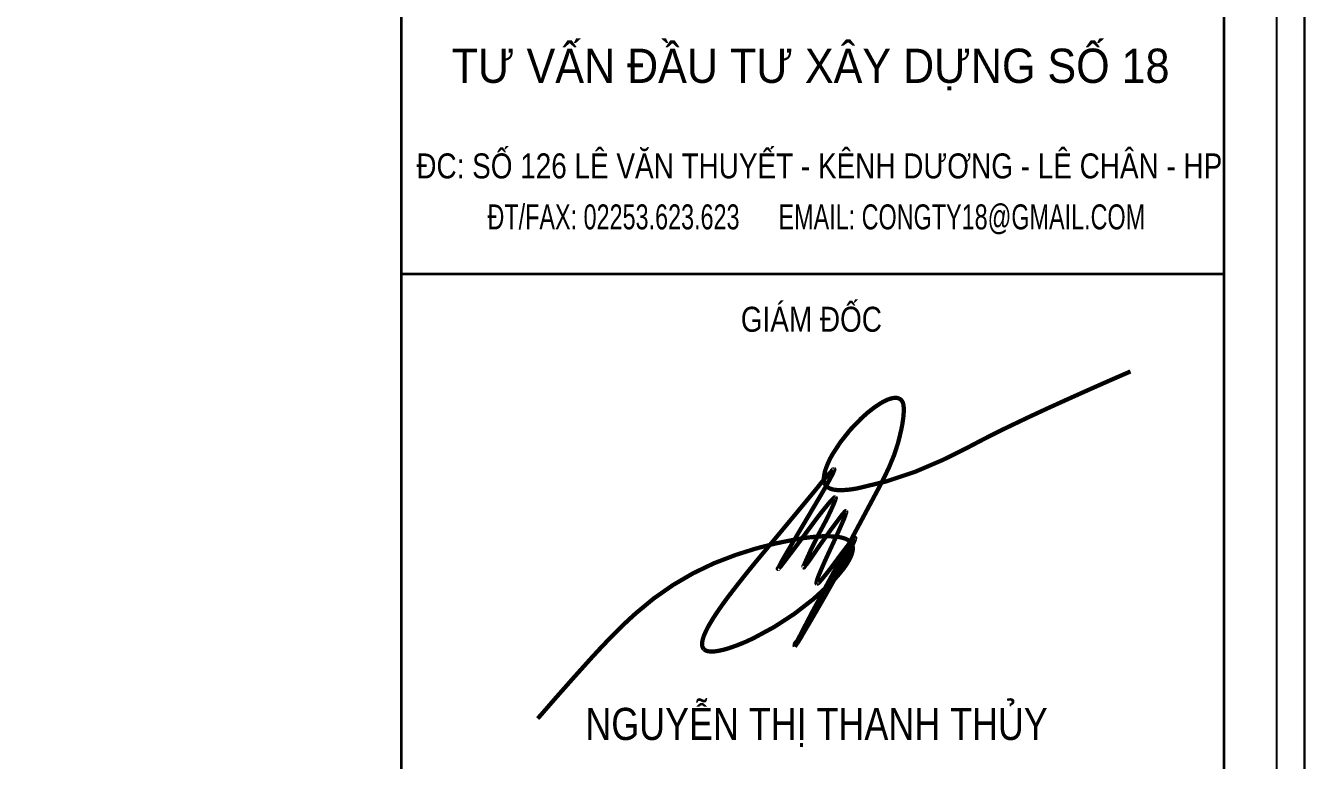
# Model space of a CAD drawing. Header units: inches. Extents: x -676 to 53517, y -16349 to 46516.
# Drawn here: x 33554 to 35036, y -7485 to -6633 of the extents above; entities that cross this region are included whole.
import ezdxf
from ezdxf.enums import TextEntityAlignment as Align

# ---------------------------------------------------------------- set-up
doc = ezdxf.new("R2010")
doc.units = ezdxf.units.IN
doc.header["$MEASUREMENT"] = 0
for name, color, linetype in [('ENTTNTHIETKE1', 2, 'Continuous'), ('KHUNGTEN', 5, 'Continuous'), ('TXT', 5, 'Continuous')]:
    doc.layers.add(name, color=color, linetype=linetype)
for name, color, linetype, lineweight in [('ISO', 153, 'Continuous', 13), ('LC Net dam 1', 30, 'Continuous', 30), ('THEP', 1, 'Continuous', 35)]:
    doc.layers.add(name, color=color, linetype=linetype, lineweight=lineweight)
doc.styles.add('style1', font='')
doc.styles.add('T2', font='', dxfattribs={"width": 0.8})
doc.styles.get('style1').set_extended_font_data('.VnAvantH')
doc.styles.get('T2').set_extended_font_data('.VnArialH')

# ---------------------------------------------------------------- blocks, each defined once
blk = doc.blocks.new('nguyen thi thanh thuy')
at = {"layer": 'ISO', "ltscale": 2, "const_width": 40}
blk.add_lwpolyline([(-2685.415614911573, -1690.129647191883, -0.006387711825327796), (-2178.13180742343, -1117.186066733804, -0.008556772323996886), (-1977.079688876169, -904.9580129476999, -0.01708654307456754), (-1769.955923066082, -707.6594192859193, -0.1020867714857203), (-833.4200797559315, -160.941065569652, -0.03983314045267379), (-269.9098513002828, -15.55995993775286, -0.02051189652895173), (-89.94627219245012, 7.949643370822741, -0.04449676375079387), (98.09850894018018, 9.247379542266572, -0.05586971998335066), (181.5764002998039, -8.19815438616206, -0.1136327092583669), (236.3986907711369, -41.54154253100933, -0.1764327857303631), (257.7745103521593, -92.26003511884119, -0.07703318635378202), (253.7095099896542, -135.0386683594261, -0.06953436479364303), (223.0035833937, -210.2993102553628, -0.0385690912841555), (166.2361785810645, -296.0265131302294, -0.0303678782569332), (56.75079252760042, -421.0794656411526, -0.08238222138480732), (-674.9659407723375, -942.1808344376477, -0.0351576739672719), (-905.3373136404989, -1034.723633579797, -0.04441047802612207), (-1025.69148063536, -1061.929973600578, -0.06694838971286224), (-1091.217255320007, -1061.780434342119, -0.1434086137412176), (-1131.991103917084, -1042.986879093471, -0.1761307612933533), (-1149.157653751055, -1006.642198730849, -0.06902399736822933), (-1148.484409164274, -973.4025026707859, -0.05988718877758245), (-1130.794457825075, -911.1391687207433, -0.03671396947064785), (-1079.213996118429, -807.3009041705373, -0.01902319565502279), (-1000.029792926565, -682.926948545828, -0.0110055392138061), (-898.0301114659233, -541.5727382226432, -0.01041990284649052), (-644.7373666038184, -222.1452989850404, 0.001355217092496474), (-75.78414498826896, 462.8039595910595, -0.03123060682789158), (69.13192476682889, 631.0376199117163, -0.1806226592220519), (82.2542784219986, 639.6935128652513, -0.6021975904721006), (83.68177215216565, 631.1680828709723, -0.05598143010997952), (56.23160969144374, 569.6770964726747, -0.0108456525414349), (-27.88819026702549, 418.3576287766045, 0.0004638814046428476), (-371.0370913073421, -160.9216700741417, 0.0232402830964437), (-439.1925006848469, -286.4639379650616, 1.627112835468642), (-436.9912147897558, -292.0763431705855, 0.04983297044156924), (-396.806350626066, -244.951028466563, 0.005495872453011003), (-91.45469757035607, 162.4703570954589, -0.01169658793718809), (25.64316924015293, 310.5538668508671, -0.05138053605919058), (81.9964410567627, 370.013661449826, -0.2885923243324203), (95.30389780931, 375.7607088691184, -0.3791063334742781), (96.5354803064547, 362.1569787674889, -0.04039432287572112), (80.06518630545179, 315.1205717171833, -0.01504291715004219), (3.833459894129192, 152.715275298222, 0.02685851943435023), (-200.3090931125626, -261.4283733145057, 0.1601727142084274), (-204.077474481106, -277.943019577353, 0.6244103099065554), (-194.7993333630438, -272.6950031027045, 0.03418824160228738), (-141.3267301818851, -204.2281905332275, -0.0153871638592885), (147.5433211834315, 199.783299718827, -0.03424496643510696), (182.5223706865509, 239.7774534692762, -0.3771714708788278), (195.2631794867775, 246.4256272056373, -0.2757426816108028), (194.8390951556939, 230.3576684304317, -0.0397052167945558), (161.7861425641895, 142.5322648590627, -0.007153819448395501), (28.69709678810614, -150.2807270411322, 0.01026931222922968), (-52.93581483035814, -335.4335201394133, 0.05920721085226087), (-80.66372458082333, -418.1763815360609, 0.4942419833753963), (-77.50365997072367, -430.8234227834582, 0.209425468193833), (-60.94513222116802, -420.7934401375023, 0.03152178926038156), (-21.61529208914726, -378.0424152531195, 0.01215117784955774), (91.59889800286328, -232.4231710515378, -0.0154116445691582), (249.4283397743566, -26.1269138243988, -0.06687741400872214), (273.5023431572481, -2.427493868031888, -1.012313483353106), (279.4143041156931, -7.665037543214567, -0.05522464445055834), (269.4221860394609, -38.07976204654915, -0.01950107877638602), (210.7782709021267, -159.367363696696, -0.008967523116585859), (2.219631521074916, -538.2614486843486, -0.005249925606387975), (-207.3326450814202, -897.9355113759193, -0.04187506417786396), (-283.9479790367041, -1017.971602489059, -0.3656950421014638), (-263.567753658499, -970.2002959128295, -0.00745899354007148), (-38.94158948051336, -543.1999073402112, 0.0008281238745071763), (491.4274282861588, 446.5664616168215, 0.01624388924532232), (597.5957984578854, 658.909516801923, 0.05880987162622174), (710.836058452478, 1008.658246351202, 0.03941309198369292), (734.1414573488146, 1174.352633909086, 0.0600035649568799), (729.9132374275796, 1241.810428823774, 0.2406458368804082), (691.735333135337, 1297.869262627453, 0.1344534825149787), (646.8129249050835, 1304.896734817023, 0.0713718938248686), (589.685708339297, 1290.693762004223, 0.0406836628021344), (523.2508296540327, 1257.882823475709, 0.05650065772282562), (335.4551332104456, 1111.655647466778, 0.07175173894040388), (64.63401457872533, 772.157534453876, 0.0457040701998433), (5.060579340584809, 641.6166042551595, 0.05857340956603672), (-11.70687277994875, 565.4595552724022, 0.1164752662122814), (-4.670936416529003, 505.1774413200983, 0.1659117462124347), (29.7634646013903, 465.9231890351293, 0.09624459231448532), (88.34806392600876, 446.4599675869467, 0.04833804333840233), (165.1452729220182, 443.0398754039124, 0.03661764179800508), (301.4872424991336, 459.7789866289895, 0.06263568094420212), (1096.849600641683, 724.3395493194257, 0.01048961300588804), (1468.923475464879, 913.2722196031937, -0.006080923740281908), (1725.272868716813, 1041.215436293714, -0.007251644751992518), (2275.080865278724, 1296.572195052006, -0.003845483321245276), (2851.881470856228, 1551.543038272408)], format="xyb", dxfattribs=at)
blk = doc.blocks.new('khung vpn')
at = {"layer": 'Defpoints'}
for p, q in [((52498.75819758818, -4195.445519303803), (52498.75819758818, -4235.275694307393)), ((52556.45964432618, -4235.275694307393), (52556.45964432618, -4195.445519303803))]:
    blk.add_line(p, q, dxfattribs=at)
at = {"layer": 'KHUNGTEN'}
blk.add_lwpolyline([(52556.24304850244, -4234.884980830777), (52502.04792260095, -4234.884980830777), (52502.04792260095, -4195.662115130224), (52556.24304850244, -4195.662115130224)], close=True, dxfattribs=at)
at = {"layer": 'THEP'}
blk.add_line((52549.44289181817, -4216.72111021527), (52555.83215303945, -4216.72111021527), dxfattribs=at)
for points in [[(52555.83215303945, -4234.474085367845), (52502.45881806394, -4234.474085367845), (52502.45881806394, -4196.073010593269), (52555.83215303945, -4196.073010593269)], [(52555.83215303945, -4196.073010593269), (52555.83215303945, -4234.474085367845), (52549.44289181817, -4234.474085367845), (52549.44289181817, -4196.073010593269)]]:
    blk.add_lwpolyline(points, close=True, dxfattribs=at)
at = {"layer": 'TXT', "linetype": 'Continuous'}
blk.add_line((52555.83215303945, -4196.073010593269), (52555.83215303945, -4234.474085367845), dxfattribs=at)
at = {"layer": 'LC Net dam 1', "xscale": 0.0008320000000000002, "yscale": 0.0008320000000000002, "zscale": 0.0008320000000000002}
blk.add_blockref('nguyen thi thanh thuy', (52552.73489591577, -4218.770500717703), dxfattribs=at)
at = {"layer": 'TXT', "linetype": 'Continuous', "style": 'T2', "width": 0.9}
blk.add_text('t\xad vÊn ®Çu t\xad x©y dùng sè 18', height=0.2661735146829865, dxfattribs=at).set_placement((52552.62071698596, -4215.09385428579), align=Align.MIDDLE)
at = {"layer": 'TXT', "linetype": 'Continuous'}
for s, height, style, width, p in [('®c: sè 126 lª v¨n thuyÕt - kªnh d\xad¬ng - lª ch©n - hp', 0.1940848544563443, 'T2', 0.8, (52552.68916620999, -4215.979650581708)), ('§T/fax: 02253.623.623      Email: Congty18@gmail.com', 0.1940848544563443, 'style1', 0.7, (52552.66567721473, -4216.375771828277)), ('nguyÔn thÞ thanh thñy', 0.2495376700152999, 'T2', 0.8, (52552.66784747568, -4220.342962820263))]:
    blk.add_text(s, height=height, dxfattribs=dict(at, style=style, width=width)).set_placement(p, align=Align.CENTER)
at = {"layer": 'TXT', "linetype": 'Continuous', "style": 'T2', "width": 0.8}
blk.add_text('gi¸m ®èc', height=0.1940848544563443, dxfattribs=at).set_placement((52552.07928472361, -4217.171115907205))

msp = doc.modelspace()

# ---------------------------------------------------------------- block references
at = {"layer": 'ENTTNTHIETKE1', "color": 6, "xscale": 149.130958465209, "yscale": 149.130958465209, "zscale": 149.130958465209}
for p in [(-7802758.815534969, 621922.9046966501, 0.0001172494376815216), (-7794153.743478101, 621922.9046966501, 0.0001172494376815216)]:
    msp.add_blockref('khung vpn', p, dxfattribs=at)

doc.saveas('drawing.dxf')
